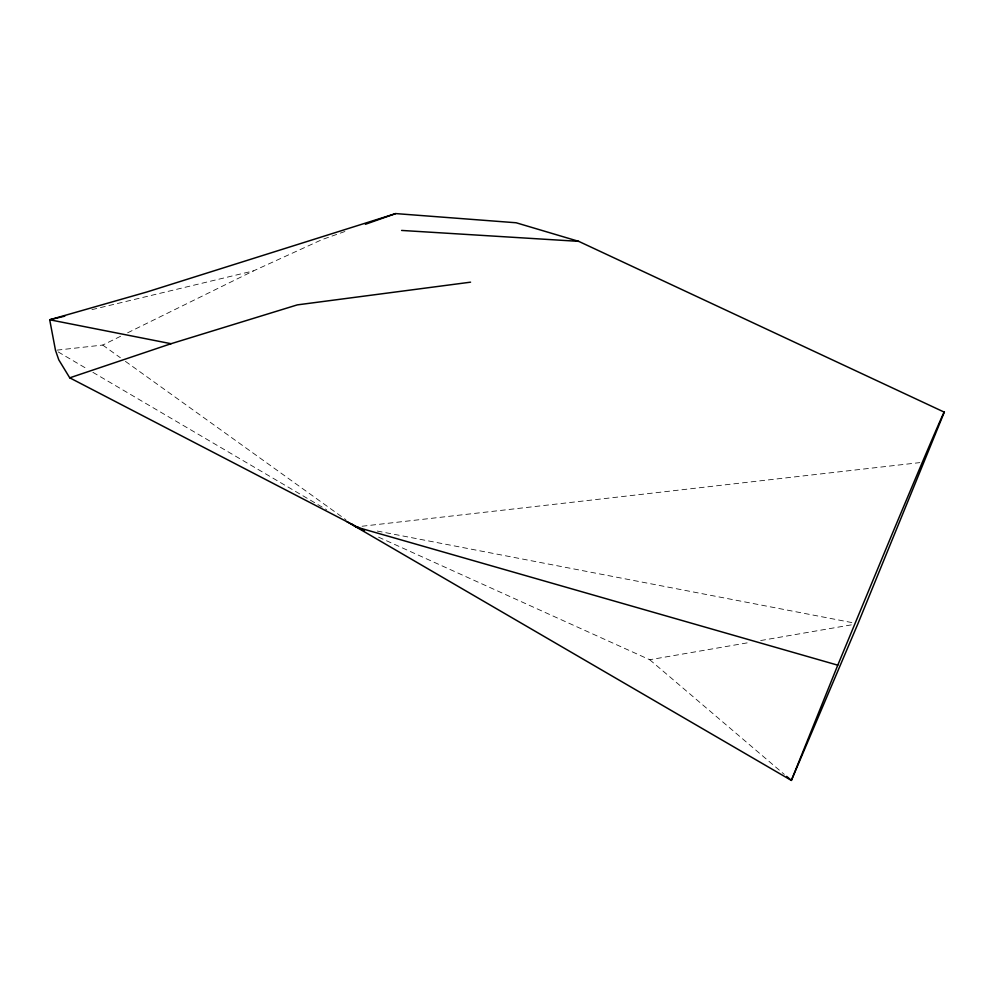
<?xml version="1.0" encoding="UTF-8"?>
<svg xmlns="http://www.w3.org/2000/svg" width="994" height="994" viewBox="0 0 994 994"><rect width="100%" height="100%" fill="white"/><g stroke="black" fill="none" stroke-linecap="round" stroke-linejoin="round"><path stroke-width="0.75" stroke-dasharray="4.97 3.73" d="M57.031 350.137L102.73 345.055L122.088 335.537M127.617 332.816L253.47 270.89L322.143 239.554L346.657 230.894M91.957 309.631L253.47 270.89M378.54 537.145L649.728 659.73L750.023 642.385M760.659 640.546L851.846 624.779M362.102 526.236L919.823 462.62M377.235 531.044L851.833 622.555M58.174 351.926L87.547 369.184M92.889 372.328L326.566 509.673M102.73 345.055L120.361 357.728M125.406 361.344L345.862 519.7M649.728 659.73L784.291 774.376"/><path stroke-width="1.49" d="M364.413 530.771L69.742 377.832L58.783 359.84L55.502 350.36L49.7 319.77L146.95 291.963L395.699 213.586L516.135 222.768L578.707 241.356L944.3 412.162L857.921 623.735L791.373 780.414L346.595 521.44M944.3 412.162A173.18 1.28 -67.4 0 0 892.339 533.554L837.768 665.172L791.373 780.414L786.652 776.389M365.407 224.284L395.699 213.586M69.742 377.832L171.055 343.713L297.293 304.885L470.56 282.172M64.796 316.142L49.7 319.77L171.055 343.713M401.588 230.434L578.707 241.356M352.162 524.223L355.939 526.932L358.983 527.516M355.939 526.932L837.768 665.172"/></g></svg>
